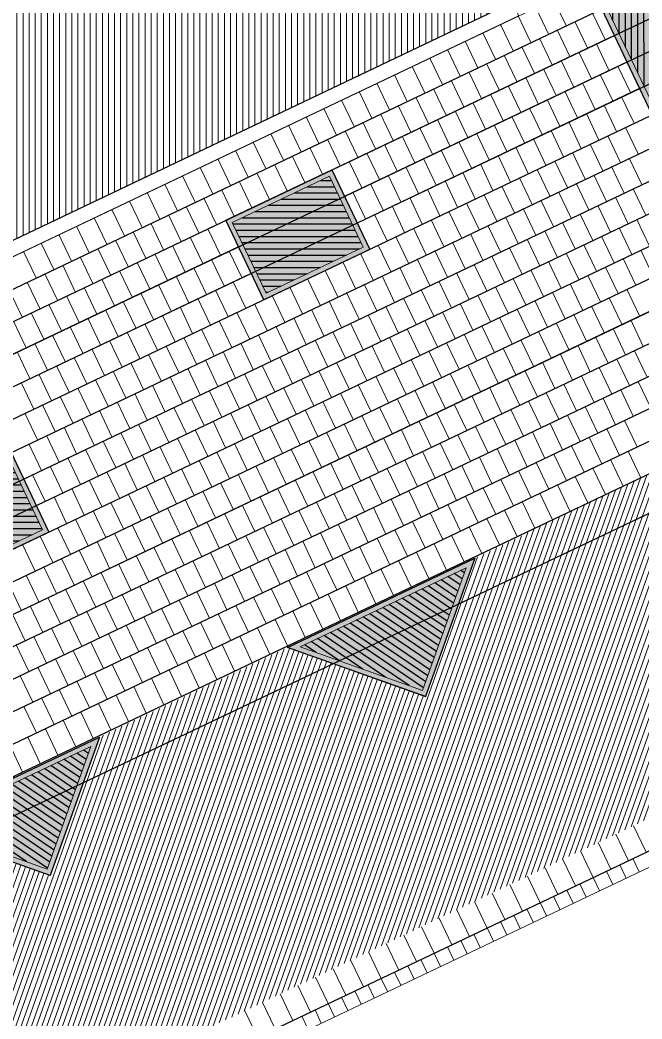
# Model space of a CAD drawing. Header units: metres. Extents: x 679599 to 680028, y 2748524 to 2748840.
# Drawn here: x 679996.99 to 680009.71, y 2748682.91 to 2748703.33 of the extents above; entities that cross this region are included whole.
import ezdxf

# ---------------------------------------------------------------- set-up
doc = ezdxf.new("R2010")
doc.units = ezdxf.units.M
doc.header["$LTSCALE"] = 5
doc.layers.add('00-AUX', color=2, linetype='Continuous', plot=False)
doc.layers.add('00-AUX Tree Pit', color=2, linetype='Continuous', plot=False)
for name, color, linetype, lineweight, plot in [('02-L-B-Channel', 140, 'Continuous', 5, False), ('02-L-B-Curb', 11, 'Continuous', 5, False), ('02-L-B-Gutter', 170, 'Continuous', 5, False)]:
    doc.layers.add(name, color=color, linetype=linetype, lineweight=lineweight, plot=plot)
for name, color, linetype, lineweight, true_color in [('02-L-Joints-Paviment_07_Precast Concrete Blocks 60X40', 7, 'Continuous', 5, 0x999999), ('03-TR-Pavement_02_Sealed Gravel', 7, 'Continuous', 5, 0x38321e), ('03-TR-Pavement_07_Precast Concrete Blocks 20X10', 7, 'Continuous', 5, 0x999999), ('03-TR-Pavement_07_Precast Concrete Blocks 60X40', 7, 'Continuous', 5, 0x999999)]:
    doc.layers.add(name, color=color, linetype=linetype, lineweight=lineweight, true_color=true_color)
doc.layers.add('03-TR-Tree Pit_Green', color=46, linetype='Continuous')
doc.layers.add('03-TR-Tree Pit_White', color=7, linetype='Continuous', true_color=0xfcfcfc)
doc.layers.add('04-BK-Tree Pit', color=6, linetype='Continuous', lineweight=5)

# ---------------------------------------------------------------- blocks, each defined once
blk = doc.blocks.new('*U3')
at = {"layer": '02-L-B-Channel'}
blk.add_lwpolyline([(0, -0.301), (0, 0)], dxfattribs=at)
blk = doc.blocks.new('*U4')
at = {"layer": '02-L-B-Channel', "color": 0, "linetype": 'ByBlock', "lineweight": -2, "transparency": 16777216, "rotation": 205.4480529310802}
for p in [(680009.385, 2748685.792), (680009.656, 2748685.921), (680009.114, 2748685.664), (680008.573, 2748685.406), (680008.844, 2748685.535), (680008.302, 2748685.277), (680007.76, 2748685.019), (680008.031, 2748685.148), (680007.489, 2748684.89), (680006.947, 2748684.632), (680007.218, 2748684.761), (680006.406, 2748684.375), (680006.676, 2748684.503), (680006.135, 2748684.246), (680005.593, 2748683.988), (680005.864, 2748684.117), (680005.322, 2748683.859), (680004.78, 2748683.601), (680005.051, 2748683.73), (680004.238, 2748683.343), (680004.509, 2748683.472), (680003.968, 2748683.214), (680003.426, 2748682.957), (680003.697, 2748683.085), (680003.155, 2748682.828), (680002.884, 2748682.699)]:
    blk.add_blockref('*U3', p, dxfattribs=at)
blk = doc.blocks.new('ALCORQUE RECTANGULAR')
at = {"layer": '03-TR-Tree Pit_Green', "ltscale": 0.3}
h = blk.add_hatch(dxfattribs=at)
h.set_pattern_fill('ANSI31', color=256, scale=0.04, angle=-45)
h.set_pattern_definition([(360, (-2068898.16958, 3428624.0145), (3e-17, 0.127), [])])
h.paths.add_polyline_path([(679903.391, 2748647.421), (679902.702, 2748648.869), (679904.689, 2748649.814), (679905.377, 2748648.367)])
at = {"layer": '03-TR-Tree Pit_White'}
h = blk.add_hatch(color=256, dxfattribs=at)
h.dxf.hatch_style = 1
h.paths.add_polyline_path([(679903.344, 2748647.288), (679902.569, 2748648.916), (679904.736, 2748649.947), (679905.511, 2748648.319)])
at = {"layer": '02-L-B-Curb'}
blk.add_lwpolyline([(679903.344, 2748647.288), (679902.569, 2748648.916), (679904.736, 2748649.947), (679905.511, 2748648.319)], close=True, dxfattribs=at)
at = {"layer": '02-L-B-Curb', "color": 6}
blk.add_lwpolyline([(679903.391, 2748647.421), (679902.702, 2748648.868), (679904.689, 2748649.814), (679905.378, 2748648.366)], close=True, dxfattribs=at)
blk = doc.blocks.new('Alcorque Parking 8m2')
at = {"layer": '03-TR-Tree Pit_Green', "ltscale": 0.3}
h = blk.add_hatch(dxfattribs=at)
h.set_pattern_fill('ANSI31', color=256, scale=0.04, angle=40)
h.set_pattern_definition([(85, (-679726.04474, -2748720.75428), (-0.1265167266577, 0.011068779329), [])])
h.paths.add_polyline_path([(-1.079, -0.384), (2.316, 1.231), (-0.189, 2.121)])
at = {"layer": '03-TR-Tree Pit_White'}
h = blk.add_hatch(color=256, dxfattribs=at)
h.dxf.hatch_style = 1
h.paths.add_polyline_path([(-1.254, -0.578), (2.577, 1.245), (-0.25, 2.249)])
at = {"layer": '02-L-B-Curb'}
blk.add_lwpolyline([(2.577, 1.245), (-0.25, 2.249), (-1.254, -0.578)], close=True, dxfattribs=at)
at = {"layer": '02-L-B-Curb', "color": 6}
blk.add_lwpolyline([(2.316, 1.231), (-0.189, 2.121), (-1.079, -0.384)], close=True, dxfattribs=at)
blk = doc.blocks.new('*U39')
at = {"layer": '02-L-Joints-Paviment_07_Precast Concrete Blocks 60X40'}
blk.add_line((0.001, -0.6), (0.001, 0), dxfattribs=at)
blk = doc.blocks.new('*U40')
at = {"layer": '02-L-Joints-Paviment_07_Precast Concrete Blocks 60X40', "color": 0, "linetype": 'ByBlock', "lineweight": -2, "transparency": 16777216, "rotation": 205.4481431993174}
for p in [(680009.434, 2748686.148), (680009.795, 2748686.32), (680009.073, 2748685.977), (680008.712, 2748685.805), (680008.35, 2748685.633), (680007.989, 2748685.461), (680007.267, 2748685.117), (680007.628, 2748685.289), (680006.906, 2748684.945), (680006.544, 2748684.773), (680006.183, 2748684.602), (680005.822, 2748684.43), (680005.461, 2748684.258), (680004.738, 2748683.914), (680005.1, 2748684.086), (680004.377, 2748683.742), (680004.016, 2748683.57), (680003.655, 2748683.398), (680003.294, 2748683.227), (680002.571, 2748682.883), (680002.933, 2748683.055), (680002.21, 2748682.711), (680001.849, 2748682.539)]:
    blk.add_blockref('*U39', p, dxfattribs=at)

msp = doc.modelspace()

# ---------------------------------------------------------------- hatches: boundary and pattern name
at = {"layer": '03-TR-Pavement_02_Sealed Gravel', "linetype": 'Continuous'}
h = msp.add_hatch(dxfattribs=at)
h.set_pattern_fill('ANSI31', color=256, scale=0.0393, angle=45)
h.set_pattern_definition([(90, (652974.11672, 2717198.73223), (-0.1247775, 0), [])])
h.paths.add_polyline_path([(679968.866, 2748742.603), (679983.868, 2748747.571), (679993.107, 2748719.677), (679978.111, 2748714.692)], flags=16)
h.paths.add_polyline_path([(679998.133, 2748710.307), (680003.902, 2748713.034), (680005.419, 2748708.439), (680000.185, 2748705.967)], flags=16)
h.paths.add_polyline_path([(679963.902, 2748747.461), (679988.621, 2748759.303), (680006.998, 2748703.659), (679982.255, 2748691.885)])
at = {"layer": '03-TR-Pavement_07_Precast Concrete Blocks 20X10'}
h = msp.add_hatch(dxfattribs=at)
h.set_pattern_fill('ANSI31', color=256, scale=0.0315, angle=25.5)
h.set_pattern_definition([(70.5, (0, 0), (-0.094275932128, 0.033384858509), [])])
h.paths.add_polyline_path([(679945.648, 2748656.46), (679943.852, 2748660.24), (679944.878, 2748663.104), (679948.723, 2748664.934), (679951.551, 2748663.93), (679952.554, 2748666.757), (679956.392, 2748668.583), (679959.225, 2748667.582), (679960.23, 2748670.41), (679964.074, 2748672.238), (679966.807, 2748671.268), (679966.901, 2748671.235), (679967.905, 2748674.062), (679971.75, 2748675.891), (679974.576, 2748674.887), (679975.581, 2748677.714), (679979.425, 2748679.544), (679982.251, 2748678.54), (679983.256, 2748681.367), (679987.1, 2748683.196), (679989.832, 2748682.225), (679990.931, 2748685.019), (679994.775, 2748686.848), (679997.603, 2748685.845), (679998.607, 2748688.672), (680002.45, 2748690.501), (680005.277, 2748689.497), (680006.278, 2748692.322), (680010.255, 2748694.245), (680013.159, 2748693.214), (680014.955, 2748689.44)])

# ---------------------------------------------------------------- linework, layer by layer
at = {"layer": '00-AUX'}
for points in [[(679988.712, 2748759.346), (680016.783, 2748700.654), (679938.873, 2748663.618)], [(679977.097, 2748688.433), (680020.801, 2748709.23)], [(679976.14, 2748687.314), (680020.879, 2748708.603)], [(679976.408, 2748686.778), (680021.318, 2748708.147)], [(679976.657, 2748686.231), (680021.396, 2748707.52)], [(679976.924, 2748685.694), (680021.835, 2748707.065)], [(679977.174, 2748685.148), (680021.913, 2748706.437)], [(679977.439, 2748684.61), (680022.352, 2748705.982)], [(679977.691, 2748684.066), (680022.43, 2748705.354)], [(679977.955, 2748683.527), (680022.869, 2748704.899)], [(679978.209, 2748682.983), (680022.947, 2748704.271)], [(679978.471, 2748682.442), (680023.386, 2748703.816)], [(679978.726, 2748681.9), (680023.464, 2748703.188)], [(679978.986, 2748681.36), (680023.903, 2748702.733)], [(679979.243, 2748680.817), (680023.981, 2748702.106)], [(679979.503, 2748680.277), (680024.421, 2748701.65)], [(679979.76, 2748679.734), (680024.499, 2748701.023)], [(679944.374, 2748662.09), (680011.223, 2748693.901)], [(679982.75, 2748673.451), (680015.213, 2748688.899)]]:
    msp.add_lwpolyline(points, dxfattribs=at)
at = {"layer": '00-AUX', "ltscale": 0.3}
msp.add_lwpolyline([(679963.902, 2748747.461), (679982.255, 2748691.885), (680006.998, 2748703.659), (679988.621, 2748759.303)], close=True, dxfattribs=at)
at = {"layer": '00-AUX Tree Pit'}
for points in [[(680011.549, 2748702.169), (680009.92, 2748701.395), (680008.889, 2748703.562), (680010.517, 2748704.337)], [(680001.977, 2748697.611), (680001.202, 2748699.239), (680003.369, 2748700.271), (680004.144, 2748698.642)], [(679995.419, 2748691.833), (679994.644, 2748693.461), (679996.811, 2748694.493), (679997.586, 2748692.864)], [(680006.291, 2748692.328), (680005.287, 2748689.501), (680002.46, 2748690.505)], [(679998.616, 2748688.675), (679997.612, 2748685.848), (679994.785, 2748686.852)]]:
    msp.add_lwpolyline(points, close=True, dxfattribs=at)
at = {"layer": '02-L-B-Channel'}
msp.add_lwpolyline([(679668.512, 2748523.584), (680028.077, 2748694.687)], dxfattribs=at)
at = {"layer": '02-L-B-Gutter'}
msp.add_lwpolyline([(680007.089, 2748703.702), (679982.164, 2748691.841), (679982.259, 2748691.554), (680007.184, 2748703.415)], close=True, dxfattribs=at)
at = {"layer": '02-L-Joints-Paviment_07_Precast Concrete Blocks 60X40'}
for points in [[(680008.159, 2748703.215), (680007.901, 2748703.756)], [(680007.798, 2748703.043), (680007.54, 2748703.585)], [(680008.959, 2748702.931), (680008.701, 2748703.473)], [(680007.075, 2748702.699), (680006.818, 2748703.241)], [(680007.437, 2748702.871), (680007.179, 2748703.413)], [(680008.598, 2748702.759), (680008.34, 2748703.301)], [(680006.714, 2748702.527), (680006.456, 2748703.069)], [(680008.237, 2748702.587), (680007.979, 2748703.129)], [(680006.353, 2748702.355), (680006.095, 2748702.897)], [(680007.876, 2748702.415), (680007.618, 2748702.957)], [(680009.037, 2748702.304), (680008.779, 2748702.846)], [(680005.992, 2748702.183), (680005.734, 2748702.725)], [(680007.153, 2748702.072), (680006.895, 2748702.614)], [(680007.515, 2748702.243), (680007.257, 2748702.785)], [(680008.676, 2748702.132), (680008.418, 2748702.674)], [(680005.631, 2748702.011), (680005.373, 2748702.553)], [(680006.792, 2748701.9), (680006.534, 2748702.442)], [(680008.315, 2748701.96), (680008.057, 2748702.502)], [(680004.908, 2748701.668), (680004.65, 2748702.21)], [(680005.269, 2748701.839), (680005.012, 2748702.381)], [(680006.431, 2748701.728), (680006.173, 2748702.27)], [(680007.954, 2748701.788), (680007.696, 2748702.33)], [(680009.115, 2748701.676), (680008.857, 2748702.218)], [(680009.476, 2748701.848), (680009.219, 2748702.39)], [(680004.547, 2748701.496), (680004.289, 2748702.038)], [(680006.07, 2748701.556), (680005.812, 2748702.098)], [(680007.592, 2748701.616), (680007.335, 2748702.158)], [(680008.754, 2748701.504), (680008.496, 2748702.046)], [(680004.186, 2748701.324), (680003.928, 2748701.866)], [(680005.709, 2748701.384), (680005.451, 2748701.926)], [(680006.87, 2748701.273), (680006.612, 2748701.815)], [(680007.231, 2748701.444), (680006.973, 2748701.986)], [(680008.393, 2748701.332), (680008.135, 2748701.874)], [(680003.825, 2748701.152), (680003.567, 2748701.694)], [(680004.986, 2748701.04), (680004.728, 2748701.582)], [(680005.347, 2748701.212), (680005.089, 2748701.754)], [(680006.509, 2748701.101), (680006.251, 2748701.643)], [(680008.032, 2748701.161), (680007.774, 2748701.703)], [(680009.193, 2748701.049), (680008.935, 2748701.591)], [(680009.554, 2748701.221), (680009.296, 2748701.763)], [(680003.464, 2748700.98), (680003.206, 2748701.522)], [(680004.625, 2748700.869), (680004.367, 2748701.41)], [(680006.148, 2748700.929), (680005.89, 2748701.471)], [(680007.67, 2748700.989), (680007.413, 2748701.531)], [(680008.832, 2748700.877), (680008.574, 2748701.419)], [(680002.741, 2748700.636), (680002.483, 2748701.178)], [(680003.102, 2748700.808), (680002.844, 2748701.35)], [(680004.264, 2748700.697), (680004.006, 2748701.239)], [(680005.786, 2748700.757), (680005.529, 2748701.299)], [(680006.948, 2748700.645), (680006.69, 2748701.187)], [(680007.309, 2748700.817), (680007.051, 2748701.359)], [(680008.471, 2748700.705), (680008.213, 2748701.247)], [(680002.38, 2748700.464), (680002.122, 2748701.006)], [(680003.903, 2748700.525), (680003.645, 2748701.067)], [(680005.425, 2748700.585), (680005.167, 2748701.127)], [(680006.587, 2748700.473), (680006.329, 2748701.015)], [(680008.11, 2748700.533), (680007.852, 2748701.075)], [(680009.632, 2748700.593), (680009.374, 2748701.135)], [(680002.019, 2748700.293), (680001.761, 2748700.834)], [(680003.541, 2748700.353), (680003.284, 2748700.895)], [(680004.703, 2748700.241), (680004.445, 2748700.783)], [(680005.064, 2748700.413), (680004.806, 2748700.955)], [(680006.226, 2748700.301), (680005.968, 2748700.843)], [(680007.748, 2748700.362), (680007.49, 2748700.904)], [(680008.91, 2748700.25), (680008.652, 2748700.792)], [(680009.271, 2748700.421), (680009.013, 2748700.963)], [(680001.658, 2748700.121), (680001.4, 2748700.663)], [(680003.18, 2748700.181), (680002.922, 2748700.723)], [(680004.342, 2748700.069), (680004.084, 2748700.611)], [(680005.864, 2748700.129), (680005.607, 2748700.671)], [(680007.026, 2748700.018), (680006.768, 2748700.56)], [(680007.387, 2748700.19), (680007.129, 2748700.732)], [(680008.549, 2748700.078), (680008.291, 2748700.62)], [(680001.296, 2748699.949), (680001.038, 2748700.491)], [(680002.458, 2748699.837), (680002.2, 2748700.379)], [(680002.819, 2748700.009), (680002.561, 2748700.551)], [(680003.98, 2748699.898), (680003.723, 2748700.44)], [(680005.503, 2748699.958), (680005.245, 2748700.499)], [(680006.665, 2748699.846), (680006.407, 2748700.388)], [(680008.188, 2748699.906), (680007.93, 2748700.448)], [(680009.71, 2748699.966), (680009.452, 2748700.508)], [(680000.935, 2748699.777), (680000.677, 2748700.319)], [(680002.097, 2748699.665), (680001.839, 2748700.207)], [(680004.781, 2748699.614), (680004.523, 2748700.156)], [(680005.142, 2748699.786), (680004.884, 2748700.328)], [(680006.304, 2748699.674), (680006.046, 2748700.216)], [(680007.826, 2748699.734), (680007.569, 2748700.276)], [(680008.988, 2748699.622), (680008.73, 2748700.164)], [(680009.349, 2748699.794), (680009.091, 2748700.336)], [(680000.213, 2748699.433), (679999.955, 2748699.975)], [(680000.574, 2748699.605), (680000.316, 2748700.147)], [(680001.735, 2748699.494), (680001.478, 2748700.035)], [(680004.42, 2748699.442), (680004.162, 2748699.984)], [(680005.942, 2748699.502), (680005.684, 2748700.044)], [(680007.465, 2748699.562), (680007.207, 2748700.104)], [(680008.627, 2748699.451), (680008.369, 2748699.993)], [(679999.852, 2748699.261), (679999.594, 2748699.803)], [(680001.374, 2748699.322), (680001.116, 2748699.864)], [(680004.059, 2748699.27), (680003.801, 2748699.812)], [(680005.581, 2748699.33), (680005.323, 2748699.872)], [(680006.743, 2748699.218), (680006.485, 2748699.76)], [(680007.104, 2748699.39), (680006.846, 2748699.932)], [(680008.265, 2748699.279), (680008.008, 2748699.821)], [(680009.788, 2748699.339), (680009.53, 2748699.881)], [(679999.49, 2748699.089), (679999.233, 2748699.631)], [(680001.013, 2748699.15), (680000.755, 2748699.692)], [(680005.22, 2748699.159), (680004.962, 2748699.7)], [(680006.382, 2748699.047), (680006.124, 2748699.588)], [(680007.904, 2748699.107), (680007.646, 2748699.649)], [(680009.427, 2748699.167), (680009.169, 2748699.709)], [(679999.129, 2748698.918), (679998.871, 2748699.459)], [(680000.291, 2748698.806), (680000.033, 2748699.348)], [(680000.652, 2748698.978), (680000.394, 2748699.52)], [(680004.498, 2748698.815), (680004.24, 2748699.357)], [(680004.859, 2748698.987), (680004.601, 2748699.529)], [(680006.02, 2748698.875), (680005.763, 2748699.417)], [(680007.543, 2748698.935), (680007.285, 2748699.477)], [(680008.705, 2748698.823), (680008.447, 2748699.365)], [(680009.066, 2748698.995), (680008.808, 2748699.537)], [(679998.768, 2748698.746), (679998.51, 2748699.288)], [(679999.929, 2748698.634), (679999.672, 2748699.176)], [(680005.659, 2748698.703), (680005.401, 2748699.245)], [(680006.821, 2748698.591), (680006.563, 2748699.133)], [(680007.182, 2748698.763), (680006.924, 2748699.305)], [(680008.344, 2748698.651), (680008.086, 2748699.193)], [(680009.866, 2748698.711), (680009.608, 2748699.253)], [(679998.046, 2748698.402), (679997.788, 2748698.944)], [(679998.407, 2748698.574), (679998.149, 2748699.116)], [(679999.568, 2748698.462), (679999.31, 2748699.004)], [(680001.091, 2748698.523), (680000.833, 2748699.065)], [(680005.298, 2748698.531), (680005.04, 2748699.073)], [(680006.459, 2748698.419), (680006.202, 2748698.961)], [(680007.982, 2748698.479), (680007.724, 2748699.021)], [(680009.505, 2748698.54), (680009.247, 2748699.082)], [(679997.684, 2748698.23), (679997.427, 2748698.772)], [(679999.207, 2748698.29), (679998.949, 2748698.832)], [(680000.369, 2748698.179), (680000.111, 2748698.721)], [(680000.73, 2748698.351), (680000.472, 2748698.893)], [(680004.576, 2748698.187), (680004.318, 2748698.729)], [(680004.937, 2748698.359), (680004.679, 2748698.901)], [(680006.098, 2748698.248), (680005.84, 2748698.789)], [(680007.621, 2748698.307), (680007.363, 2748698.849)], [(680008.783, 2748698.196), (680008.525, 2748698.738)], [(680009.144, 2748698.368), (680008.886, 2748698.91)], [(679997.323, 2748698.058), (679997.065, 2748698.6)], [(679998.846, 2748698.119), (679998.588, 2748698.661)], [(680000.007, 2748698.007), (679999.749, 2748698.549)], [(680001.53, 2748698.067), (680001.272, 2748698.609)], [(680004.214, 2748698.015), (680003.957, 2748698.557)], [(680005.737, 2748698.076), (680005.479, 2748698.618)], [(680007.26, 2748698.136), (680007.002, 2748698.677)], [(680008.421, 2748698.024), (680008.164, 2748698.566)], [(680009.944, 2748698.084), (680009.686, 2748698.626)], [(679998.123, 2748697.775), (679997.866, 2748698.317)], [(679998.485, 2748697.947), (679998.227, 2748698.489)], [(679999.646, 2748697.835), (679999.388, 2748698.377)], [(680001.169, 2748697.895), (680000.911, 2748698.437)], [(680003.853, 2748697.843), (680003.595, 2748698.385)], [(680005.376, 2748697.904), (680005.118, 2748698.446)], [(680006.538, 2748697.792), (680006.28, 2748698.334)], [(680006.899, 2748697.964), (680006.641, 2748698.506)], [(680008.06, 2748697.852), (680007.802, 2748698.394)], [(680009.583, 2748697.912), (680009.325, 2748698.454)], [(679997.762, 2748697.603), (679997.504, 2748698.145)], [(679999.285, 2748697.663), (679999.027, 2748698.205)], [(680000.808, 2748697.723), (680000.55, 2748698.265)], [(680003.492, 2748697.672), (680003.234, 2748698.213)], [(680005.015, 2748697.732), (680004.757, 2748698.274)], [(680006.176, 2748697.62), (680005.918, 2748698.162)], [(680007.699, 2748697.68), (680007.441, 2748698.222)], [(680008.861, 2748697.568), (680008.603, 2748698.11)], [(680009.222, 2748697.74), (680008.964, 2748698.282)], [(679997.401, 2748697.431), (679997.143, 2748697.973)], [(679998.924, 2748697.491), (679998.666, 2748698.033)], [(680000.085, 2748697.379), (679999.828, 2748697.921)], [(680000.447, 2748697.551), (680000.189, 2748698.093)], [(680001.608, 2748697.44), (680001.35, 2748697.982)], [(680003.131, 2748697.5), (680002.873, 2748698.042)], [(680004.292, 2748697.388), (680004.034, 2748697.93)], [(680004.654, 2748697.56), (680004.396, 2748698.102)], [(680005.815, 2748697.448), (680005.557, 2748697.99)], [(680007.338, 2748697.508), (680007.08, 2748698.05)], [(680008.499, 2748697.396), (680008.242, 2748697.938)], [(679997.04, 2748697.259), (679996.782, 2748697.801)], [(679998.563, 2748697.32), (679998.305, 2748697.861)], [(679999.724, 2748697.208), (679999.466, 2748697.75)], [(680001.247, 2748697.268), (680000.989, 2748697.81)], [(680002.77, 2748697.328), (680002.512, 2748697.87)], [(680003.931, 2748697.216), (680003.673, 2748697.758)], [(680005.454, 2748697.276), (680005.196, 2748697.818)], [(680006.615, 2748697.165), (680006.358, 2748697.707)], [(680006.977, 2748697.337), (680006.719, 2748697.878)], [(680008.138, 2748697.225), (680007.88, 2748697.766)], [(680009.661, 2748697.284), (680009.403, 2748697.826)], [(679997.84, 2748696.976), (679997.582, 2748697.518)], [(679998.201, 2748697.148), (679997.943, 2748697.69)], [(679999.363, 2748697.036), (679999.105, 2748697.578)], [(680000.886, 2748697.096), (680000.628, 2748697.638)], [(680002.047, 2748696.984), (680001.789, 2748697.526)], [(680002.408, 2748697.156), (680002.151, 2748697.698)], [(680003.57, 2748697.044), (680003.312, 2748697.586)], [(680005.093, 2748697.104), (680004.835, 2748697.646)], [(680006.254, 2748696.993), (680005.996, 2748697.535)], [(680007.777, 2748697.053), (680007.519, 2748697.595)], [(680009.3, 2748697.113), (680009.042, 2748697.654)], [(679997.479, 2748696.804), (679997.221, 2748697.346)], [(679999.002, 2748696.864), (679998.744, 2748697.406)], [(680000.163, 2748696.752), (679999.905, 2748697.294)], [(680000.524, 2748696.924), (680000.267, 2748697.466)], [(680001.686, 2748696.812), (680001.428, 2748697.354)], [(680003.209, 2748696.873), (680002.951, 2748697.414)], [(680004.37, 2748696.761), (680004.113, 2748697.303)], [(680004.732, 2748696.932), (680004.474, 2748697.474)], [(680005.893, 2748696.821), (680005.635, 2748697.363)], [(680007.416, 2748696.881), (680007.158, 2748697.423)], [(680008.578, 2748696.769), (680008.32, 2748697.311)], [(680008.939, 2748696.941), (680008.681, 2748697.483)], [(679997.118, 2748696.632), (679996.86, 2748697.174)], [(679998.641, 2748696.692), (679998.383, 2748697.234)], [(679999.802, 2748696.58), (679999.544, 2748697.122)], [(680001.325, 2748696.64), (680001.067, 2748697.182)], [(680002.848, 2748696.701), (680002.59, 2748697.243)], [(680004.009, 2748696.589), (680003.751, 2748697.131)], [(680005.532, 2748696.649), (680005.274, 2748697.191)], [(680007.055, 2748696.709), (680006.797, 2748697.251)], [(680008.216, 2748696.597), (680007.958, 2748697.139)], [(680009.739, 2748696.657), (680009.481, 2748697.199)], [(679997.918, 2748696.348), (679997.66, 2748696.89)], [(679998.279, 2748696.52), (679998.022, 2748697.062)], [(679999.441, 2748696.409), (679999.183, 2748696.951)], [(680000.964, 2748696.468), (680000.706, 2748697.01)], [(680002.125, 2748696.357), (680001.867, 2748696.899)], [(680002.486, 2748696.529), (680002.228, 2748697.071)], [(680003.648, 2748696.417), (680003.39, 2748696.959)], [(680005.171, 2748696.477), (680004.913, 2748697.019)], [(680006.332, 2748696.365), (680006.074, 2748696.907)], [(680006.693, 2748696.537), (680006.436, 2748697.079)], [(680007.855, 2748696.425), (680007.597, 2748696.967)], [(680009.378, 2748696.485), (680009.12, 2748697.027)], [(679997.557, 2748696.176), (679997.299, 2748696.718)], [(679999.08, 2748696.237), (679998.822, 2748696.779)], [(680000.603, 2748696.297), (680000.345, 2748696.839)], [(680001.764, 2748696.185), (680001.506, 2748696.727)], [(680003.287, 2748696.245), (680003.029, 2748696.787)], [(680004.809, 2748696.305), (680004.552, 2748696.847)], [(680005.971, 2748696.193), (680005.713, 2748696.735)], [(680007.494, 2748696.253), (680007.236, 2748696.795)], [(680008.655, 2748696.142), (680008.398, 2748696.684)], [(680009.017, 2748696.314), (680008.759, 2748696.855)], [(679997.196, 2748696.004), (679996.938, 2748696.546)], [(679998.718, 2748696.065), (679998.461, 2748696.607)], [(679999.88, 2748695.953), (679999.622, 2748696.495)], [(680000.241, 2748696.125), (679999.983, 2748696.667)], [(680001.403, 2748696.013), (680001.145, 2748696.555)], [(680002.926, 2748696.073), (680002.668, 2748696.615)], [(680004.087, 2748695.962), (680003.829, 2748696.503)], [(680004.448, 2748696.133), (680004.19, 2748696.675)], [(680005.61, 2748696.021), (680005.352, 2748696.563)], [(680007.133, 2748696.081), (680006.875, 2748696.623)], [(680008.294, 2748695.97), (680008.036, 2748696.512)], [(680009.817, 2748696.03), (680009.559, 2748696.572)], [(679998.357, 2748695.893), (679998.099, 2748696.435)], [(679999.519, 2748695.781), (679999.261, 2748696.323)], [(680001.042, 2748695.841), (680000.784, 2748696.383)], [(680002.203, 2748695.729), (680001.945, 2748696.271)], [(680002.564, 2748695.901), (680002.307, 2748696.443)], [(680003.726, 2748695.79), (680003.468, 2748696.332)], [(680005.249, 2748695.85), (680004.991, 2748696.392)], [(680006.41, 2748695.737), (680006.153, 2748696.279)], [(680006.772, 2748695.909), (680006.514, 2748696.451)], [(680007.933, 2748695.798), (680007.675, 2748696.34)], [(680009.456, 2748695.858), (680009.198, 2748696.4)], [(679997.635, 2748695.549), (679997.377, 2748696.091)], [(679997.996, 2748695.721), (679997.738, 2748696.263)], [(679999.158, 2748695.609), (679998.9, 2748696.151)], [(680000.68, 2748695.669), (680000.423, 2748696.211)], [(680001.842, 2748695.557), (680001.584, 2748696.099)], [(680003.365, 2748695.618), (680003.107, 2748696.16)], [(680004.888, 2748695.678), (680004.63, 2748696.22)], [(680006.049, 2748695.566), (680005.791, 2748696.108)], [(680007.572, 2748695.626), (680007.314, 2748696.168)], [(680009.094, 2748695.686), (680008.837, 2748696.228)], [(679997.274, 2748695.377), (679997.016, 2748695.919)], [(679998.797, 2748695.437), (679998.539, 2748695.979)], [(679999.958, 2748695.326), (679999.7, 2748695.868)], [(680000.319, 2748695.498), (680000.061, 2748696.04)], [(680001.481, 2748695.386), (680001.223, 2748695.928)], [(680003.003, 2748695.446), (680002.746, 2748695.988)], [(680004.165, 2748695.334), (680003.907, 2748695.876)], [(680004.526, 2748695.506), (680004.268, 2748696.048)], [(680005.688, 2748695.394), (680005.43, 2748695.936)], [(680007.211, 2748695.454), (680006.953, 2748695.996)], [(680008.372, 2748695.343), (680008.114, 2748695.885)], [(680008.733, 2748695.515), (680008.475, 2748696.056)], [(680009.895, 2748695.403), (680009.637, 2748695.945)], [(679998.435, 2748695.265), (679998.177, 2748695.807)], [(679999.597, 2748695.154), (679999.339, 2748695.696)], [(680001.12, 2748695.214), (680000.862, 2748695.756)], [(680002.642, 2748695.274), (680002.384, 2748695.816)], [(680003.804, 2748695.162), (680003.546, 2748695.704)], [(680005.327, 2748695.222), (680005.069, 2748695.764)], [(680006.849, 2748695.282), (680006.592, 2748695.824)], [(680008.011, 2748695.171), (680007.753, 2748695.713)], [(680009.534, 2748695.231), (680009.276, 2748695.773)], [(679997.713, 2748694.922), (679997.455, 2748695.464)], [(679998.074, 2748695.094), (679997.816, 2748695.635)], [(679999.236, 2748694.982), (679998.978, 2748695.524)], [(680000.758, 2748695.042), (680000.501, 2748695.584)], [(680001.92, 2748694.93), (680001.662, 2748695.472)], [(680002.281, 2748695.102), (680002.023, 2748695.644)], [(680003.443, 2748694.99), (680003.185, 2748695.532)], [(680004.966, 2748695.05), (680004.708, 2748695.592)], [(680006.127, 2748694.939), (680005.869, 2748695.481)], [(680006.488, 2748695.11), (680006.23, 2748695.652)], [(680007.65, 2748694.999), (680007.392, 2748695.541)], [(680009.173, 2748695.059), (680008.915, 2748695.601)], [(679997.352, 2748694.75), (679997.094, 2748695.292)], [(679998.874, 2748694.81), (679998.617, 2748695.352)], [(680000.397, 2748694.87), (680000.139, 2748695.412)], [(680001.559, 2748694.758), (680001.301, 2748695.3)], [(680003.082, 2748694.818), (680002.824, 2748695.36)], [(680004.604, 2748694.878), (680004.347, 2748695.42)], [(680005.766, 2748694.767), (680005.508, 2748695.309)], [(680007.288, 2748694.827), (680007.031, 2748695.369)], [(680008.45, 2748694.715), (680008.192, 2748695.257)], [(680008.811, 2748694.887), (680008.553, 2748695.429)], [(679998.513, 2748694.638), (679998.255, 2748695.18)], [(679999.675, 2748694.526), (679999.417, 2748695.068)], [(680000.036, 2748694.698), (679999.778, 2748695.24)], [(680001.198, 2748694.587), (680000.94, 2748695.129)], [(680002.72, 2748694.646), (680002.462, 2748695.188)], [(680003.882, 2748694.534), (680003.624, 2748695.076)], [(680004.243, 2748694.706), (680003.985, 2748695.248)], [(680005.405, 2748694.595), (680005.147, 2748695.137)], [(680006.927, 2748694.655), (680006.669, 2748695.197)], [(680008.089, 2748694.543), (680007.831, 2748695.085)], [(680009.612, 2748694.604), (680009.354, 2748695.146)], [(679998.152, 2748694.466), (679997.894, 2748695.008)], [(679999.314, 2748694.354), (679999.056, 2748694.896)], [(680000.836, 2748694.415), (680000.578, 2748694.957)], [(680001.998, 2748694.303), (680001.74, 2748694.845)], [(680002.359, 2748694.475), (680002.101, 2748695.017)], [(680003.521, 2748694.362), (680003.263, 2748694.904)], [(680005.043, 2748694.423), (680004.786, 2748694.965)], [(680006.205, 2748694.311), (680005.947, 2748694.853)], [(680006.566, 2748694.483), (680006.308, 2748695.025)], [(680007.728, 2748694.371), (680007.47, 2748694.913)], [(680009.25, 2748694.432), (680008.993, 2748694.974)], [(679997.43, 2748694.123), (679997.172, 2748694.665)], [(679997.791, 2748694.294), (679997.533, 2748694.836)], [(679998.952, 2748694.183), (679998.695, 2748694.724)], [(680000.475, 2748694.243), (680000.217, 2748694.785)], [(680001.637, 2748694.131), (680001.379, 2748694.673)], [(680003.16, 2748694.191), (680002.902, 2748694.732)], [(680004.682, 2748694.251), (680004.424, 2748694.793)], [(680005.844, 2748694.14), (680005.586, 2748694.682)], [(680007.367, 2748694.199), (680007.109, 2748694.741)], [(680008.889, 2748694.26), (680008.631, 2748694.802)], [(679998.591, 2748694.011), (679998.333, 2748694.553)], [(679999.753, 2748693.899), (679999.495, 2748694.441)], [(680000.114, 2748694.071), (679999.856, 2748694.613)], [(680001.276, 2748693.959), (680001.018, 2748694.501)], [(680002.799, 2748694.019), (680002.541, 2748694.561)], [(680003.96, 2748693.907), (680003.702, 2748694.449)], [(680004.321, 2748694.079), (680004.063, 2748694.621)], [(680005.483, 2748693.968), (680005.225, 2748694.51)], [(680007.005, 2748694.028), (680006.748, 2748694.57)], [(680008.167, 2748693.916), (680007.909, 2748694.458)], [(680008.528, 2748694.088), (680008.27, 2748694.63)], [(680009.69, 2748693.976), (680009.432, 2748694.518)], [(679998.23, 2748693.839), (679997.972, 2748694.381)], [(679999.392, 2748693.727), (679999.134, 2748694.269)], [(680000.914, 2748693.787), (680000.657, 2748694.329)], [(680002.437, 2748693.847), (680002.179, 2748694.389)], [(680003.599, 2748693.736), (680003.341, 2748694.277)], [(680005.121, 2748693.796), (680004.863, 2748694.338)], [(680006.644, 2748693.856), (680006.386, 2748694.398)], [(680007.806, 2748693.744), (680007.548, 2748694.286)], [(680009.329, 2748693.804), (680009.071, 2748694.346)], [(679997.508, 2748693.495), (679997.25, 2748694.037)], [(679997.869, 2748693.667), (679997.611, 2748694.209)], [(679999.03, 2748693.555), (679998.772, 2748694.097)], [(680000.553, 2748693.615), (680000.295, 2748694.157)], [(680001.715, 2748693.503), (680001.457, 2748694.045)], [(680002.076, 2748693.675), (680001.818, 2748694.217)], [(680003.237, 2748693.564), (680002.98, 2748694.106)], [(680004.76, 2748693.624), (680004.502, 2748694.166)], [(680005.922, 2748693.512), (680005.664, 2748694.054)], [(680006.283, 2748693.684), (680006.025, 2748694.226)], [(680007.444, 2748693.572), (680007.187, 2748694.114)], [(680008.967, 2748693.632), (680008.709, 2748694.174)], [(679998.669, 2748693.384), (679998.411, 2748693.925)], [(680000.192, 2748693.443), (679999.934, 2748693.985)], [(680001.354, 2748693.331), (680001.096, 2748693.873)], [(680002.876, 2748693.392), (680002.618, 2748693.934)], [(680004.038, 2748693.28), (680003.78, 2748693.822)], [(680004.399, 2748693.452), (680004.141, 2748693.994)], [(680005.561, 2748693.34), (680005.303, 2748693.882)], [(680007.083, 2748693.4), (680006.825, 2748693.942)], [(680008.245, 2748693.288), (680007.987, 2748693.83)], [(680008.606, 2748693.46), (680008.348, 2748694.002)], [(679998.308, 2748693.212), (679998.05, 2748693.754)], [(679999.47, 2748693.1), (679999.212, 2748693.642)], [(679999.831, 2748693.272), (679999.573, 2748693.813)], [(680000.993, 2748693.159), (680000.735, 2748693.701)], [(680002.515, 2748693.22), (680002.257, 2748693.762)], [(680003.677, 2748693.108), (680003.419, 2748693.65)], [(680005.199, 2748693.168), (680004.942, 2748693.71)], [(680006.722, 2748693.229), (680006.464, 2748693.771)], [(680007.884, 2748693.116), (680007.626, 2748693.658)], [(679997.947, 2748693.04), (679997.689, 2748693.582)], [(679999.108, 2748692.928), (679998.851, 2748693.47)], [(680000.631, 2748692.987), (680000.374, 2748693.529)], [(680001.793, 2748692.876), (680001.535, 2748693.418)], [(680002.154, 2748693.048), (680001.896, 2748693.59)], [(680003.315, 2748692.937), (680003.057, 2748693.478)], [(680004.838, 2748692.996), (680004.58, 2748693.538)], [(680006, 2748692.885), (680005.742, 2748693.427)], [(680006.361, 2748693.057), (680006.103, 2748693.599)], [(680007.523, 2748692.945), (680007.265, 2748693.487)], [(679998.747, 2748692.756), (679998.489, 2748693.298)], [(680000.27, 2748692.815), (680000.012, 2748693.357)], [(680001.432, 2748692.704), (680001.174, 2748693.246)], [(680002.954, 2748692.765), (680002.696, 2748693.307)], [(680004.477, 2748692.825), (680004.219, 2748693.366)], [(680005.638, 2748692.713), (680005.381, 2748693.255)], [(680007.161, 2748692.773), (680006.903, 2748693.315)], [(679998.386, 2748692.584), (679998.128, 2748693.126)], [(679999.548, 2748692.472), (679999.29, 2748693.014)], [(679999.909, 2748692.644), (679999.651, 2748693.186)], [(680001.07, 2748692.532), (680000.812, 2748693.074)], [(680002.593, 2748692.593), (680002.335, 2748693.135)], [(680003.755, 2748692.481), (680003.497, 2748693.023)], [(680004.116, 2748692.653), (680003.858, 2748693.195)], [(680005.277, 2748692.541), (680005.019, 2748693.083)], [(680006.8, 2748692.601), (680006.542, 2748693.143)], [(679998.025, 2748692.412), (679997.767, 2748692.954)], [(679999.187, 2748692.3), (679998.929, 2748692.842)], [(680000.709, 2748692.361), (680000.451, 2748692.902)], [(680002.232, 2748692.421), (680001.974, 2748692.963)], [(680003.393, 2748692.309), (680003.136, 2748692.851)], [(680004.916, 2748692.369), (680004.658, 2748692.911)], [(680006.078, 2748692.257), (680005.82, 2748692.799)], [(680006.439, 2748692.429), (680006.181, 2748692.971)], [(679997.302, 2748692.068), (679997.045, 2748692.61)], [(679997.664, 2748692.24), (679997.406, 2748692.782)], [(679998.825, 2748692.128), (679998.568, 2748692.67)], [(680000.348, 2748692.189), (680000.09, 2748692.731)], [(680001.509, 2748692.077), (680001.252, 2748692.619)], [(680001.871, 2748692.249), (680001.613, 2748692.791)], [(680003.032, 2748692.137), (680002.774, 2748692.679)], [(680004.555, 2748692.197), (680004.297, 2748692.739)], [(680005.717, 2748692.085), (680005.459, 2748692.627)], [(679998.464, 2748691.956), (679998.206, 2748692.498)], [(679999.987, 2748692.017), (679999.729, 2748692.559)], [(680001.148, 2748691.905), (680000.89, 2748692.447)], [(680002.671, 2748691.965), (680002.413, 2748692.507)], [(680003.832, 2748691.854), (680003.575, 2748692.396)], [(680004.194, 2748692.026), (680003.936, 2748692.567)], [(680005.355, 2748691.913), (680005.098, 2748692.455)], [(679998.103, 2748691.784), (679997.845, 2748692.326)], [(679999.264, 2748691.673), (679999.006, 2748692.215)], [(679999.626, 2748691.845), (679999.368, 2748692.387)], [(680000.787, 2748691.733), (680000.529, 2748692.275)], [(680002.31, 2748691.793), (680002.052, 2748692.335)], [(680003.471, 2748691.682), (680003.213, 2748692.224)], [(680004.994, 2748691.742), (680004.736, 2748692.283)], [(679997.381, 2748691.44), (679997.123, 2748691.982)], [(679997.742, 2748691.612), (679997.484, 2748692.154)], [(679998.903, 2748691.501), (679998.645, 2748692.043)], [(680000.426, 2748691.562), (680000.168, 2748692.103)], [(680001.587, 2748691.45), (680001.33, 2748691.992)], [(680001.949, 2748691.621), (680001.691, 2748692.163)], [(680003.11, 2748691.51), (680002.852, 2748692.052)], [(680004.633, 2748691.57), (680004.375, 2748692.112)], [(679997.02, 2748691.269), (679996.762, 2748691.81)], [(679998.542, 2748691.329), (679998.284, 2748691.871)], [(680000.065, 2748691.39), (679999.807, 2748691.932)], [(680001.226, 2748691.278), (680000.968, 2748691.82)], [(680002.749, 2748691.338), (680002.491, 2748691.88)], [(680004.272, 2748691.398), (680004.014, 2748691.94)], [(679998.181, 2748691.157), (679997.923, 2748691.699)], [(679999.342, 2748691.046), (679999.084, 2748691.588)], [(679999.703, 2748691.218), (679999.446, 2748691.76)], [(680000.865, 2748691.106), (680000.607, 2748691.648)], [(680002.388, 2748691.166), (680002.13, 2748691.708)], [(680003.549, 2748691.054), (680003.292, 2748691.596)], [(680003.911, 2748691.226), (680003.653, 2748691.768)], [(679997.82, 2748690.986), (679997.562, 2748691.528)], [(679998.981, 2748690.874), (679998.723, 2748691.416)], [(680000.504, 2748690.934), (680000.246, 2748691.476)], [(680002.027, 2748690.994), (680001.769, 2748691.536)], [(680003.188, 2748690.882), (680002.93, 2748691.424)], [(679997.097, 2748690.642), (679996.839, 2748691.184)], [(679997.458, 2748690.814), (679997.201, 2748691.356)], [(679998.62, 2748690.702), (679998.362, 2748691.244)], [(680000.143, 2748690.762), (679999.885, 2748691.304)], [(680001.304, 2748690.651), (680001.046, 2748691.192)], [(680001.665, 2748690.822), (680001.407, 2748691.364)], [(680002.827, 2748690.71), (680002.569, 2748691.252)], [(679998.259, 2748690.53), (679998.001, 2748691.072)], [(679999.782, 2748690.59), (679999.524, 2748691.132)], [(680000.943, 2748690.479), (680000.685, 2748691.021)], [(680002.466, 2748690.538), (680002.208, 2748691.08)], [(679997.897, 2748690.358), (679997.64, 2748690.9)], [(679999.059, 2748690.246), (679998.801, 2748690.788)], [(679999.42, 2748690.418), (679999.162, 2748690.96)], [(680000.582, 2748690.307), (680000.324, 2748690.849)], [(680002.105, 2748690.367), (680001.847, 2748690.908)], [(679997.175, 2748690.015), (679996.917, 2748690.557)], [(679997.536, 2748690.187), (679997.278, 2748690.729)], [(679998.698, 2748690.075), (679998.44, 2748690.617)], [(680000.221, 2748690.135), (679999.963, 2748690.677)], [(680001.382, 2748690.023), (680001.124, 2748690.565)], [(680001.743, 2748690.195), (680001.486, 2748690.737)], [(679998.337, 2748689.903), (679998.079, 2748690.445)], [(679999.859, 2748689.963), (679999.601, 2748690.505)], [(680001.021, 2748689.851), (680000.763, 2748690.393)], [(679997.976, 2748689.731), (679997.718, 2748690.273)], [(679999.137, 2748689.619), (679998.879, 2748690.161)], [(679999.498, 2748689.791), (679999.24, 2748690.333)], [(680000.66, 2748689.679), (680000.402, 2748690.221)], [(679997.614, 2748689.559), (679997.356, 2748690.101)], [(679998.776, 2748689.447), (679998.518, 2748689.989)], [(680000.299, 2748689.507), (680000.041, 2748690.049)], [(679997.253, 2748689.387), (679996.995, 2748689.929)], [(679998.415, 2748689.276), (679998.157, 2748689.818)], [(679999.937, 2748689.335), (679999.68, 2748689.877)], [(679998.053, 2748689.104), (679997.796, 2748689.646)], [(679999.215, 2748688.992), (679998.957, 2748689.534)], [(679999.576, 2748689.163), (679999.318, 2748689.705)], [(679997.692, 2748688.932), (679997.434, 2748689.474)], [(679998.854, 2748688.82), (679998.596, 2748689.362)], [(679997.331, 2748688.76), (679997.073, 2748689.302)], [(679998.493, 2748688.648), (679998.235, 2748689.19)], [(679998.132, 2748688.476), (679997.874, 2748689.018)], [(679997.77, 2748688.304), (679997.512, 2748688.846)], [(679997.409, 2748688.132), (679997.151, 2748688.674)], [(679997.048, 2748687.96), (679996.79, 2748688.502)]]:
    msp.add_lwpolyline(points, dxfattribs=at)
at = {"layer": '03-TR-Pavement_07_Precast Concrete Blocks 60X40'}
for points in [[(680020.543, 2748709.772), (679976.839, 2748688.975)], [(680020.801, 2748709.23), (679963.793, 2748682.102)], [(680021.835, 2748707.064), (679976.924, 2748685.693)], [(680022.109, 2748706.531), (679937.293, 2748666.17)], [(680022.367, 2748705.989), (679997.069, 2748693.95)], [(680022.625, 2748705.447), (679997.327, 2748693.408)], [(680022.883, 2748704.905), (679938.247, 2748664.63)], [(680023.141, 2748704.363), (679938.565, 2748664.117)], [(680023.398, 2748703.822), (679835.554, 2748614.433)], [(680023.656, 2748703.28), (679835.744, 2748613.859)], [(680009.147, 2748703.02), (679987.832, 2748692.877)], [(680023.914, 2748702.738), (679835.935, 2748613.285)], [(680009.405, 2748702.478), (680003.627, 2748699.729)], [(680024.172, 2748702.196), (679836.125, 2748612.711)], [(680009.663, 2748701.936), (680003.885, 2748699.187)], [(680024.43, 2748701.654), (679836.315, 2748612.137)], [(680024.679, 2748701.109), (679776.702, 2748583.105)], [(680001.46, 2748698.698), (679988.09, 2748692.335)], [(680001.718, 2748698.156), (679988.348, 2748691.793)]]:
    msp.add_lwpolyline(points, dxfattribs=at)

# ---------------------------------------------------------------- block references
at = {"layer": '02-L-B-Channel'}
msp.add_blockref('*U4', (0, 0), dxfattribs=at)
at = {"layer": '02-L-Joints-Paviment_07_Precast Concrete Blocks 60X40'}
msp.add_blockref('*U40', (0, 0), dxfattribs=at)
at = {"layer": '04-BK-Tree Pit', "rotation": 90}
msp.add_blockref('ALCORQUE RECTANGULAR', (3428658.836, 2068798.826), dxfattribs=at)
at = {"layer": '04-BK-Tree Pit'}
for p in [(98.633, 50.323), (92.075, 44.545)]:
    msp.add_blockref('ALCORQUE RECTANGULAR', p, dxfattribs=at)
at = {"layer": '04-BK-Tree Pit', "xscale": -0.9999999999999992, "rotation": 230.8937524196276}
for p in [(680003.7, 2748691.113), (679996.025, 2748687.461)]:
    msp.add_blockref('Alcorque Parking 8m2', p, dxfattribs=at)

doc.saveas('drawing.dxf')
